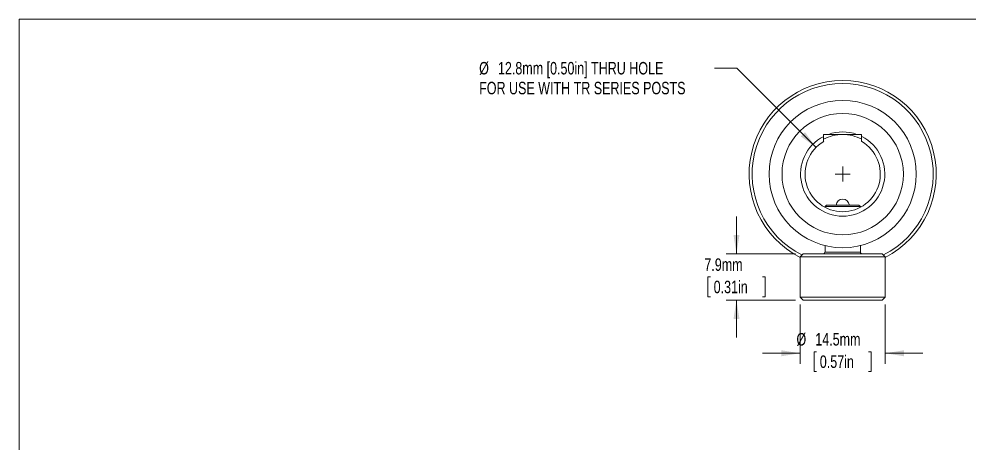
# Model space of a CAD drawing. Header units: millimetres. Extents: x 2 to 278, y 1 to 215.
# Drawn here: x 1.6 to 163, y 142.5 to 214.6 of the extents above; entities that cross this region are included whole.
import ezdxf

# ---------------------------------------------------------------- set-up
doc = ezdxf.new("R2010")
doc.units = ezdxf.units.MM
doc.styles.add('SLDTEXTSTYLE0', font='TXT', dxfattribs={"width": 0.75})
doc.dimstyles.new('SLDDIMSTYLE1', dxfattribs={"dimtxt": 2.116667, "dimasz": 3.175, "dimexe": 0, "dimexo": 0.0625, "dimgap": 0.529167, "dimtad": 0, "dimtih": 1, "dimtoh": 1, "dimdec": 1, "dimrnd": 1e-09, "dimzin": 12, "dimdsep": 46, "dimtxsty": 'SLDTEXTSTYLE0', "dimsah": 1, "dimcen": 0.09, "dimadec": 0, "dimazin": 3, "dimtfac": 1, "dimtdec": 1, "dimtmove": 0, "dimatfit": 0, "dimfxl": 1, "dimfrac": 2, "dimtolj": 1, "dimtzin": 12, "dimarcsym": 0})
doc.dimstyles.new('SLDDIMSTYLE5', dxfattribs={"dimtxt": 2.116667, "dimasz": 3.175, "dimexe": 0, "dimexo": 0.0625, "dimgap": 0.529167, "dimtad": 0, "dimtih": 1, "dimtoh": 1, "dimdec": 1, "dimrnd": 1e-09, "dimzin": 12, "dimdsep": 46, "dimtxsty": 'SLDTEXTSTYLE0', "dimsah": 1, "dimcen": 0, "dimadec": 0, "dimazin": 3, "dimtfac": 1, "dimtdec": 1, "dimtofl": 0, "dimtmove": 0, "dimatfit": 3, "dimfxl": 1, "dimfrac": 2, "dimtolj": 1, "dimtzin": 12, "dimarcsym": 0})

# ---------------------------------------------------------------- blocks, each defined once
blk = doc.blocks.new('*D13')
at = {"color": 7, "linetype": 'Continuous', "lineweight": 0}
for p, q in [((134.16, 166.19), (134.16, 156.16)), ((148.64, 166.19), (148.64, 156.16)), ((136.98, 158.21), (136.55, 158.21)), ((136.55, 158.21), (136.55, 154.84)), ((145.81, 158.21), (146.24, 158.21)), ((146.24, 158.21), (146.24, 154.84)), ((134.16, 157.94), (127.81, 157.94)), ((148.64, 157.94), (154.99, 157.94)), ((136.55, 154.84), (136.98, 154.84)), ((146.24, 154.84), (145.81, 154.84))]:
    blk.add_line(p, q, dxfattribs=at)
for points in [[(134.16, 157.94), (130.98, 158.45), (130.98, 157.43)], [(148.64, 157.94), (151.81, 157.43), (151.81, 158.45)]]:
    blk.add_solid(points, dxfattribs=at)
at = {"color": 7, "linetype": 'Continuous', "lineweight": 0, "char_height": 2.117, "attachment_point": 1, "style": 'SLDTEXTSTYLE0'}
for s, insert in [('%%c', (133.56, 161.37, 6.6)), ('14.5mm', (136.75, 161.37, 6.6)), ('0.57in', (137.52, 157.57, 6.6))]:
    blk.add_mtext(s, dxfattribs=dict(at, insert=insert))
blk = doc.blocks.new('*D14')
at = {"color": 7, "linetype": 'Continuous', "lineweight": 0}
for p, q in [((123.37, 174.82), (123.37, 181.17)), ((133.4, 174.82), (121.6, 174.82)), ((118.96, 170.89), (118.53, 170.89)), ((118.53, 170.89), (118.53, 167.52)), ((127.79, 170.89), (128.22, 170.89)), ((128.22, 170.89), (128.22, 167.52)), ((118.53, 167.52), (118.96, 167.52)), ((133.4, 166.95), (121.6, 166.95)), ((123.37, 166.95), (123.37, 160.6)), ((128.22, 167.52), (127.79, 167.52))]:
    blk.add_line(p, q, dxfattribs=at)
for points in [[(123.37, 174.82), (123.88, 178), (122.87, 178)], [(123.37, 166.95), (122.87, 163.77), (123.88, 163.77)]]:
    blk.add_solid(points, dxfattribs=at)
at = {"color": 7, "linetype": 'Continuous', "lineweight": 0, "char_height": 2.117, "attachment_point": 1, "style": 'SLDTEXTSTYLE0'}
for s, insert in [('7.9mm', (117.92, 174.04, 6.6)), ('0.31in', (119.5, 170.25, 6.6))]:
    blk.add_mtext(s, dxfattribs=dict(at, insert=insert))
blk = doc.blocks.new('*D15')
at = {"color": 7, "linetype": 'Continuous', "lineweight": 0}
for p, q in [((123.43, 206.31), (119.62, 206.31)), ((136.88, 192.86), (123.43, 206.31))]:
    blk.add_line(p, q, dxfattribs=at)
blk.add_solid([(136.88, 192.86), (134.99, 195.46), (134.28, 194.75)], dxfattribs=at)
at = {"color": 7, "linetype": 'Continuous', "lineweight": 0, "attachment_point": 1, "style": 'SLDTEXTSTYLE0'}
for s, insert, char_height in [('%%c', (79.69, 207.36, 6.6), 2.117), ('12.8mm [0.50in] THRU HOLE', (82.88, 207.36, 6.6), 2.1167), ('FOR USE WITH TR SERIES POSTS', (79.69, 203.99, 6.6), 2.1167)]:
    blk.add_mtext(s, dxfattribs=dict(at, insert=insert, char_height=char_height))
blk = doc.blocks.new('SW_CENTERMARKSYMBOL_1')
at = {"color": 0, "linetype": 'Continuous', "lineweight": 0}
for q in [(-1.27, 0), (0, 1.27), (0, -1.27), (1.27, 0)]:
    blk.add_line((0, 0), q, dxfattribs=at)

msp = doc.modelspace()

# ---------------------------------------------------------------- linework, layer by layer
at = {"color": 7, "linetype": 'Continuous', "lineweight": 0}
for p, q in [((1.58, 214.65), (277.99, 214.65)), ((1.58, 214.65), (1.58, 0.9)), ((138.17, 194.72), (138.17, 195.07)), ((138.17, 195.07), (138.98, 195.07)), ((143.81, 195.07), (144.62, 195.07)), ((144.62, 194.72), (144.62, 195.07)), ((138.65, 183.08), (138.4, 182.82)), ((138.4, 182.82), (138.4, 182.7)), ((144.4, 182.82), (138.4, 182.82)), ((144.14, 183.08), (138.65, 183.08)), ((144.4, 182.82), (144.14, 183.08)), ((144.4, 182.7), (144.4, 182.82)), ((138.4, 176.21), (138.4, 175.08)), ((144.4, 175.08), (144.4, 176.21)), ((134.67, 174.82), (134.16, 174.32)), ((148.13, 174.82), (134.67, 174.82)), ((148.64, 174.32), (148.13, 174.82)), ((134.16, 174.32), (134.16, 167.46)), ((148.64, 174.32), (134.16, 174.32)), ((148.64, 167.46), (148.64, 174.32)), ((134.16, 167.46), (134.67, 166.95)), ((148.64, 167.46), (134.16, 167.46)), ((148.13, 166.95), (134.67, 166.95)), ((137.34, 166.95), (137.34, 166.95)), ((139.69, 166.95), (139.69, 166.95)), ((148.13, 166.95), (148.64, 167.46))]:
    msp.add_line(p, q, dxfattribs=at)
at = {"color": 8, "linetype": 'Continuous', "lineweight": 0}
msp.add_line((144.4, 175.08), (138.4, 175.08), dxfattribs=at)
at = {"color": 7, "linetype": 'Continuous', "lineweight": 0}
for radius in [12.5, 10.3]:
    msp.add_circle((141.4, 188.34), radius, dxfattribs=at)
for centre, radius, start, end in [((141.4, 188.34), 15.88, 90, 242.8707), ((141.4, 188.34), 15.37, 90, 243.2015), ((141.4, 188.34), 15.88, 297.1293, 90), ((141.4, 188.34), 15.37, 296.7985, 90), ((141.4, 188.34), 7.15, 70.2855, 109.7145), ((141.4, 188.34), 7.15, 116.8178, 63.1822), ((141.4, 188.34), 6.39, 120.3294, 59.6706), ((141.4, 188.34), 6.73, 90, 118.6865), ((141.4, 188.34), 6.73, 61.2893, 90), ((141.4, 182.95), 1.14, 6.3794, 173.6206), ((138.14, 175.08), 0.254, 270, 0), ((144.65, 175.08), 0.254, 180, 270)]:
    msp.add_arc(centre, radius, start, end, dxfattribs=at)
for points, knots in [([(138.17, 193.86), (138.17, 193.95), (138.17, 194.24), (138.17, 194.53), (138.17, 194.72)], [0, 0, 0, 0, 0.31919, 1, 1, 1, 1]), ([(138.98, 195.07), (139.07, 195.07), (139.38, 195.07), (139.93, 195.07), (140.61, 195.07), (141.36, 195.07), (142.15, 195.07), (142.97, 195.07), (143.52, 195.07), (143.8, 195.07), (143.81, 195.07)], [0, 0, 0, 0, 0.056857, 0.198829, 0.341052, 0.482888, 0.652608, 0.823002, 0.992995, 1, 1, 1, 1]), ([(144.62, 193.86), (144.62, 193.95), (144.62, 194.24), (144.62, 194.53), (144.62, 194.72)], [0, 0, 0, 0, 0.31919, 1, 1, 1, 1])]:
    msp.add_open_spline(points, degree=3, knots=knots, dxfattribs=at)

# ---------------------------------------------------------------- block references
msp.add_blockref('SW_CENTERMARKSYMBOL_1', (141.4, 188.34), dxfattribs=at)

# ---------------------------------------------------------------- dimensions: what is measured, and where the dimension line sits
dim = msp.add_diameter_dim_2p(p1=(145.91, 183.83), p2=(136.88, 192.86), text='%%c12.8mm [0.50in] THRU HOLE\\PFOR USE WITH TR SERIES POSTS', dimstyle='SLDDIMSTYLE5', override={"dimpost": '<>'}, dxfattribs=at)
dim.commit()
dim.dimension.update_dxf_attribs({"geometry": '*D15', "text_midpoint": (99.65, 206.31), "dimtype": 163})
dim = msp.add_linear_dim(base=(123.37, 174.82), p1=(134.67, 166.95), p2=(134.67, 174.82), angle=90, dimstyle='SLDDIMSTYLE1', dxfattribs=at)
dim.commit()
dim.dimension.update_dxf_attribs({"geometry": '*D14', "text_midpoint": (123.37, 170.89), "dimtype": 160})
dim = msp.add_linear_dim(base=(148.64, 157.94), p1=(134.16, 167.46), p2=(148.64, 167.46), text='%%c<>', dimstyle='SLDDIMSTYLE1', dxfattribs=at)
dim.commit()
dim.dimension.update_dxf_attribs({"geometry": '*D13', "text_midpoint": (141.4, 157.94), "dimtype": 160})

doc.saveas('drawing.dxf')
